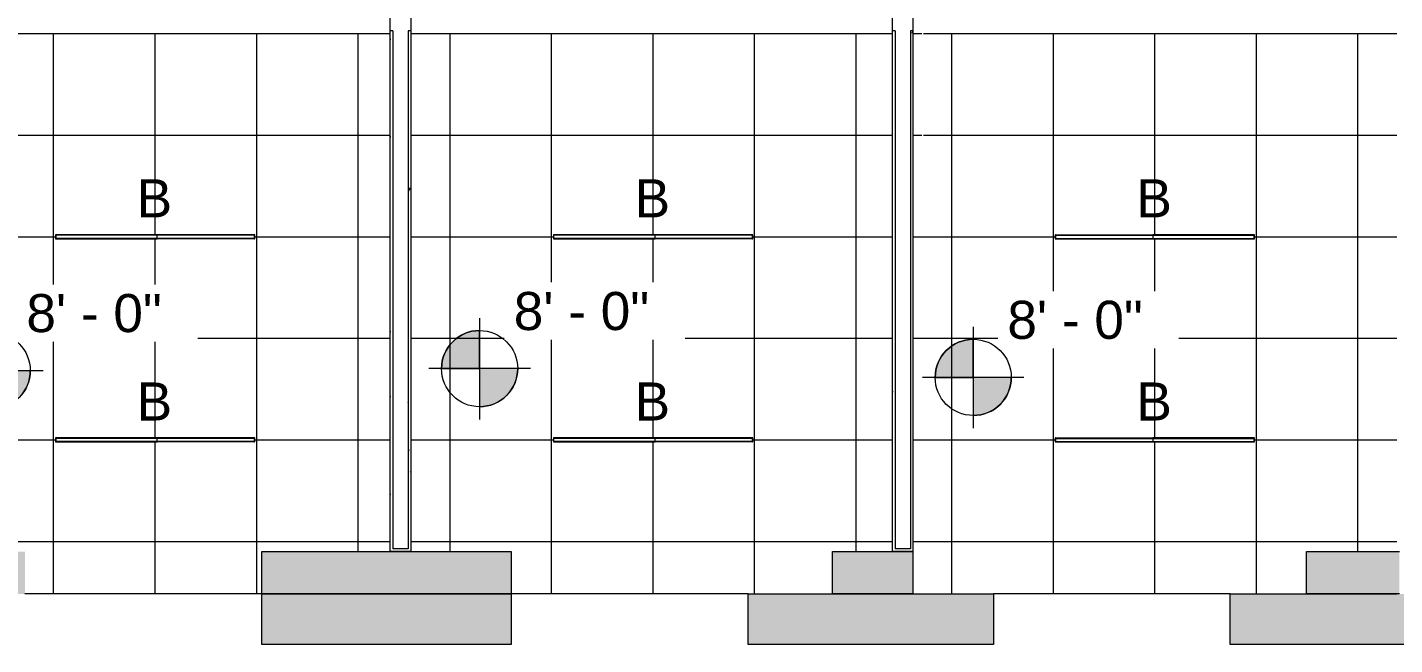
# Model space of a CAD drawing. Header units: inches. Extents: x 0 to 2454, y -180 to 1354.
# Drawn here: x 629.6 to 952.8, y 72 to 217.8 of the extents above; entities that cross this region are included whole.
import ezdxf

# ---------------------------------------------------------------- set-up
doc = ezdxf.new("R2010")
doc.units = ezdxf.units.IN
doc.header["$MEASUREMENT"] = 0
for name, color, linetype, lineweight in [('A-CLNG', 13, 'Continuous', 13), ('A-CLNG-PATT', 13, 'Continuous', 13), ('A-COLS', 52, 'Continuous', 13), ('A-WALL', 113, 'Continuous', 13), ('A-WALL-PATT', 111, 'Continuous', 13), ('E-LITE-EQPM', 33, 'Continuous', 9), ('E-LITE-EQPM-IDEN', 33, 'Continuous', 9), ('G-ANNO-DIMS', 111, 'Continuous', 9), ('I-WALL', 2, 'Continuous', 13)]:
    doc.layers.add(name, color=color, linetype=linetype, lineweight=lineweight)
doc.styles.add('Arial', font='arial.ttf', dxfattribs={"height": 9})
pattern_1 = [(0, (0, 0), (30.72, 7.68), [1.267, -21.773, 1.267, -21.773, -122.88]), (0, (0, 0), (30.72, 7.68), [-46.08, 1.267, -44.813, 1.267, -21.773, -53.76]), (0, (0, 0), (30.72, 7.68), [-115.2, 1.267, -14.093, 1.267, -37.133]), (120, (11.52, 3.84), (-22.01107510106448, 22.76430040425796), [1.267, -21.773, 1.267, -21.773, -122.88]), (120, (11.52, 3.84), (-22.01107510106448, 22.76430040425796), [-46.07999999999999, 1.267, -44.813, 1.267, -21.773, -53.75999999999999]), (120, (11.52, 3.84), (-22.01107510106448, 22.76430040425796), [-115.2, 1.267, -14.093, 1.267, -37.133]), (240, (15.36, 19.2), (-8.708924898935503, -30.44430040425795), [1.267, -21.773, 1.267, -21.773, -122.88]), (240, (15.36, 19.2), (-8.708924898935503, -30.44430040425795), [-46.08, 1.267, -44.813, 1.267, -21.773, -53.76]), (240, (15.36, 19.2), (-8.708924898935503, -30.44430040425795), [-115.2, 1.267, -14.093, 1.267, -37.133])]

# ---------------------------------------------------------------- blocks, each defined once
blk = doc.blocks.new('perimeter columns - perimeter columns-7228800-Level XX  RCP')
at = {"layer": 'A-COLS', "lineweight": 9}
h = blk.add_hatch(color=7, dxfattribs=at)
h.paths.add_polyline_path([(1390.510624267125, 83.99999890201399), (1421.510624267124, 83.99999890201842), (1426.237078848182, 85.3017466351947), (1422.090805093053, 94.0004989020183), (1390.510624267126, 94.0004989020183)], flags=0)
h.paths.add_polyline_path([(1290.474997952436, 83.99999890201433), (1305.954514180479, 83.99999890201876), (1305.954514180479, 94.0004989020183), (1287.954514180479, 94.0004989020183), (1287.954514180479, 83.99999890201876)], flags=0)
h.paths.add_polyline_path([(1165.474997952436, 83.99999890201467), (1184.954514180477, 83.99999890201876), (1184.954514180478, 94.0004989020183), (1159.954514180478, 94.0004989020183), (1159.954514180478, 83.99999890201876)], flags=0)
h.paths.add_polyline_path([(715.4749979524358, 83.99999890201637), (743.9545141804783, 83.99999890201808), (743.9545141804783, 94.00049890201795), (684.9999979524359, 94.00049890201795), (684.9999979524359, 83.99999890201671), (715.3303234430068, 83.99999890201671)], flags=0)
h.paths.add_polyline_path([(628.9999979524357, 83.99999890201671), (628.9999979524357, 94.00049890201795), (570.999997952436, 94.00049890201795), (570.999997952436, 83.99999890201876), (602.3936327055338, 83.99999890201671)], flags=0)
h.paths.add_polyline_path([(483.6444419680593, 83.9999989020174), (514.999997952436, 83.9999989020174), (514.999997952436, 94.00049890201795), (456.9999979524361, 94.00049890201795), (456.9999979524361, 83.99999890201842), (478.7694419680615, 83.99999890201842)], flags=0)
h.paths.add_polyline_path([(345.7249979524374, 83.9999989020174), (400.999997952436, 83.99999890201842), (400.999997952436, 94.00049890201795), (342.9999979524359, 94.00049890201795), (342.9999979524359, 83.9999989020174)], flags=0)
h.paths.add_polyline_path([(265.4749979524353, 83.99999890201774), (286.9999979524359, 83.99999890201842), (286.9999979524359, 94.00049890201795), (228.9999979524357, 94.00049890201795), (228.9999979524357, 83.99999890201842), (255.5999979524353, 83.99999890201842)], flags=0)
h.paths.add_polyline_path([(115.4749979524351, 83.99999890201808), (172.9999979524356, 83.99999890201808), (172.9999979524356, 94.0004989020183), (114.9999979524356, 94.0004989020183), (114.9999979524356, 83.99999890201808)], flags=0)
h.paths.add_polyline_path([(20.72499795243689, 83.99999890201808), (58.99999795243567, 83.99999890201808), (58.99999795243567, 94.0004989020183), (11.99999795243553, 94.0004989020183), (11.99999795243553, 83.99999890201808), (15.47499795243493, 83.99999890201808)], flags=0)
h.paths.add_polyline_path([(834.0795141804798, 83.99999890201808), (838.9545141804783, 83.99999890201876), (838.9545141804783, 94.00049890201795), (819.954514180478, 94.00049890201795), (819.954514180478, 83.99999890201808)], flags=0)
h.paths.add_polyline_path([(953.3295141804804, 83.99999890201842), (953.9545141804784, 83.99999890201842), (953.9545141804784, 94.0004989020183), (931.9545141804781, 94.0004989020183), (931.9545141804781, 83.99999890201842)], flags=0)
h.paths.add_polyline_path([(1079.954514180479, 83.99999890201842), (1079.954514180479, 94.0004989020183), (1056.954514180478, 94.0004989020183), (1056.954514180478, 83.99999890201842)], flags=0)
h.paths.add_polyline_path([(1523.008367605769, 178.6068346606772), (1524.199997952436, 182.3449417292065), (1524.199997952436, 206.4749989020213), (1515.949997952436, 206.4749989020213), (1515.949997952436, 182.2928333402484), (1521.43333128577, 179.4293449684271)], flags=0)
h.paths.add_polyline_path([(1515.949997952436, 318.2249989020212), (1524.199997952436, 318.2249989020212), (1524.199997952436, 348.2249989020212), (1515.949997952436, 348.2249989020212)], flags=0)
h.paths.add_polyline_path([(1524.199997952436, 436.0404166351157), (1524.199997952436, 456.0404166351159), (1515.949997952436, 456.0404166351159), (1515.949997952436, 436.0404166351157), (1520.724997952437, 436.0404166351157)], flags=0)
h.paths.add_polyline_path([(1520.724997952437, 551.0404166351158), (1524.199997952436, 551.0404166351158), (1524.199997952436, 569.540416635116), (1515.949997952436, 569.540416635116), (1515.949997952436, 551.0404166351158)], flags=0)
h.paths.add_polyline_path([(1515.949997952436, 680.499498902019), (1524.199997952436, 680.499498902019), (1524.199997952436, 704.4999989020181), (1515.949997952436, 704.4999989020181)], flags=0)
h.paths.add_polyline_path([(945.4503012059048, 696.4994989020184), (952.2045141804787, 696.4994989020184), (952.2045141804787, 704.4999989020174), (932.2045141804819, 704.4999989020174), (932.2045141804799, 696.4994989020184), (943.1732884099638, 696.4994989020184)], flags=0)
h.paths.add_polyline_path([(833.7045141804798, 696.4994989020184), (833.7045141804798, 704.4999989020178), (815.2045141804799, 704.4999989020178), (815.2045141804799, 696.4994989020184), (832.8708642937239, 696.4994989020184)], flags=0)
h.paths.add_polyline_path([(547.8999979524352, 696.4994989020184), (574.8999979524356, 696.4994989020184), (574.8999979524356, 704.4999989020178), (560.8999979524345, 704.4999989020222), (560.8999979524345, 769.7499989020235), (547.8999979524352, 769.7499989020235), (547.8999979524352, 710.4999989020178)], flags=0)
h.paths.add_polyline_path([(739.7954138874512, 696.4994989020184), (739.7954138874512, 704.4999989020178), (722.8134659365305, 704.4999989020178), (722.8134659365305, 696.4994989020184)], flags=0)
h.paths.add_polyline_path([(1390.474997952437, 696.4994989020191), (1410.454514180479, 696.4994989020191), (1410.454514180479, 704.4999989020178), (1385.454514180479, 704.4999989020178), (1385.454514180479, 696.4994989020191)], flags=0)
h.paths.add_polyline_path([(1270.454514180479, 696.4994989020191), (1301.454514180479, 696.4994989020191), (1301.454514180479, 704.4999989020178), (1270.454514180479, 704.4999989020188)], flags=0)
h.paths.add_polyline_path([(1182.954514180479, 696.4994989020191), (1182.954514180479, 704.4999989020167), (1159.704514180479, 704.4999989020174), (1159.704514180479, 696.4994989020191), (1179.103693534693, 696.4994989020191)], flags=0)
h.paths.add_polyline_path([(1049.704514180479, 696.4994989020191), (1075.704514180479, 696.4994989020191), (1075.704514180479, 704.4999989020174), (1049.704514180479, 704.4999989020174)], flags=0)
at = {"layer": 'A-COLS', "color": 8, "lineweight": 20}
for p, q in [((684.9999979524355, 83.99999890201825), (684.9999979524355, 94.00049890201761)), ((684.9999979524355, 94.00049890201761), (743.9545141804774, 94.00049890201761)), ((743.9545141804774, 94.00049890201761), (743.9545141804774, 83.99999890201825)), ((819.9545141804773, 83.99999890201774), (819.9545141804773, 94.0004989020177)), ((819.9545141804773, 94.0004989020177), (838.9545141804774, 94.0004989020177)), ((838.9545141804774, 94.0004989020177), (838.9545141804774, 83.99999890201774)), ((931.9545141804774, 83.99999890201774), (931.9545141804774, 94.00049890201778)), ((931.9545141804774, 94.00049890201778), (953.9545141804774, 94.00049890201778)), ((743.9545141804774, 83.99999890201825), (684.9999979524355, 83.99999890201825)), ((838.9545141804774, 83.99999890201774), (819.9545141804773, 83.99999890201774)), ((953.9545141804774, 83.99999890201774), (931.9545141804774, 83.99999890201774))]:
    blk.add_line(p, q, dxfattribs=at)
blk = doc.blocks.new('TBARLED SMARTLIGHT 15-16_DIFFUSING 2_ and 4_ - 4_ 15_16 - Diffusing Lens-V3-Level XX  RCP')
at = {"layer": 'E-LITE-EQPM'}
for p, q in [((-0.4724409448811941, 23.56249999999901), (0.4724409448825469, 23.56249999999902)), ((-0.4724409448811095, -0.4843750000009903), (-0.4724409448811941, 23.56249999999901)), ((-0.3828124999996032, 23.49999999999965), (0.3828125000002763, 23.49999999999965)), ((-0.3828124999996032, -23.50000000000034), (-0.3828124999996032, 23.49999999999965)), ((0.3828125000002763, -23.50000000000034), (0.3828125000002763, 23.49999999999965)), ((0.4724409448825469, 23.56249999999902), (0.4724409448826316, -0.4843750000009876)), ((-0.4724409448811527, -0.4843750000009896), (-0.3858267716528064, -0.4843750000009896)), ((-0.4724409448811527, -23.51562500000101), (-0.4724409448811527, -0.4843750000009903)), ((0.4724409448826316, -0.4843750000009883), (-0.4724409448811095, -0.4843750000009917)), ((-0.3858267716528064, -23.51562500000101), (-0.3858267716528064, -0.4843750000009903)), ((0.3858267716542777, -0.4843750000009896), (0.4724409448826239, -0.4843750000009896)), ((0.3858267716542777, -23.51562500000101), (0.3858267716542777, -0.4843750000009903)), ((0.4724409448826239, -23.51562500000101), (0.4724409448826239, -0.4843750000009903)), ((-0.3858267716528064, -23.51562500000101), (-0.4724409448811527, -23.51562500000101)), ((-0.4724409448811944, -23.515625000001), (0.4724409448825875, -23.51562500000101)), ((-0.4724409448811946, -23.56250000000101), (-0.4724409448811944, -23.515625000001)), ((0.4724409448825873, -23.56250000000102), (-0.4724409448811946, -23.56250000000101)), ((-0.3828124999996032, -23.50000000000034), (-0.3856381901265565, -23.50000000000034)), ((0.3828125000002763, -23.50000000000034), (-0.3828124999996032, -23.50000000000034)), ((0.4724409448826239, -23.51562500000101), (0.3858267716542777, -23.51562500000101)), ((0.4724409448825875, -23.51562500000101), (0.4724409448825873, -23.56250000000102))]:
    blk.add_line(p, q, dxfattribs=at)
blk = doc.blocks.new('TBARLED SMARTLIGHT 15-16_DIFFUSING 2_ and 4_ - 4_ 15_16 - Diffusing Lens-V4-Level XX  RCP')
at = {"layer": 'E-LITE-EQPM'}
for p, q in [((-0.4724409448811941, 23.56249999999901), (0.4724409448825469, 23.56249999999902)), ((-0.4724409448811095, -0.4843750000009903), (-0.4724409448811941, 23.56249999999901)), ((-0.3828124999996032, 23.49999999999965), (0.3828125000002763, 23.49999999999965)), ((-0.3828124999996032, -23.50000000000034), (-0.3828124999996032, 23.49999999999965)), ((0.3828125000002763, -23.50000000000034), (0.3828125000002763, 23.49999999999965)), ((0.4724409448825469, 23.56249999999902), (0.4724409448826316, -0.4843750000009876)), ((-0.4724409448811527, -0.4843750000009896), (-0.3858267716528064, -0.4843750000009896)), ((-0.4724409448811527, -23.51562500000101), (-0.4724409448811527, -0.4843750000009903)), ((0.4724409448826316, -0.4843750000009883), (-0.4724409448811095, -0.4843750000009917)), ((-0.3858267716528064, -23.51562500000101), (-0.3858267716528064, -0.4843750000009903)), ((0.3858267716542777, -0.4843750000009896), (0.4724409448826239, -0.4843750000009896)), ((0.3858267716542777, -23.51562500000101), (0.3858267716542777, -0.4843750000009903)), ((0.4724409448826239, -23.51562500000101), (0.4724409448826239, -0.4843750000009903)), ((-0.3858267716528064, -23.51562500000101), (-0.4724409448811527, -23.51562500000101)), ((-0.4724409448811944, -23.515625000001), (0.4724409448825875, -23.51562500000101)), ((-0.4724409448811946, -23.56250000000101), (-0.4724409448811944, -23.515625000001)), ((0.4724409448825873, -23.56250000000102), (-0.4724409448811946, -23.56250000000101)), ((0.3828125000002763, -23.50000000000034), (-0.3828124999996032, -23.50000000000034)), ((0.4724409448826239, -23.51562500000101), (0.3858267716542777, -23.51562500000101)), ((0.4724409448825875, -23.51562500000101), (0.4724409448825873, -23.56250000000102))]:
    blk.add_line(p, q, dxfattribs=at)
blk = doc.blocks.new('TBARLED SMARTLIGHT 15-16_DIFFUSING 2_ and 4_ - 4_ 15_16 - Diffusing Lens-V5-Level XX  RCP')
at = {"layer": 'E-LITE-EQPM'}
for p, q in [((-0.4724409448811941, 23.56249999999901), (0.4724409448825469, 23.56249999999902)), ((-0.4724409448811095, -0.4843750000009903), (-0.4724409448811941, 23.56249999999901)), ((-0.3828124999996032, 23.49999999999965), (0.3828125000002763, 23.49999999999965)), ((-0.3828124999996032, -23.50000000000034), (-0.3828124999996032, 23.49999999999965)), ((0.3828125000002763, -23.50000000000034), (0.3828125000002763, 23.49999999999965)), ((0.4724409448825469, 23.56249999999902), (0.4724409448826316, -0.4843750000009876)), ((-0.4724409448811527, -0.4843750000009896), (-0.3858267716528064, -0.4843750000009896)), ((-0.4724409448811527, -23.51562500000101), (-0.4724409448811527, -0.4843750000009903)), ((0.4724409448826316, -0.4843750000009883), (-0.4724409448811095, -0.4843750000009917)), ((-0.3858267716528064, -23.51562500000101), (-0.3858267716528064, -0.4843750000009903)), ((0.3858267716542777, -0.4843750000009896), (0.4724409448826239, -0.4843750000009896)), ((0.3858267716542777, -23.51562500000101), (0.3858267716542777, -0.4843750000009903)), ((0.4724409448826239, -23.51562500000101), (0.4724409448826239, -0.4843750000009903)), ((-0.3858267716528064, -23.51562500000101), (-0.4724409448811527, -23.51562500000101)), ((-0.4724409448811944, -23.515625000001), (0.4724409448825875, -23.51562500000101)), ((-0.4724409448811946, -23.56250000000101), (-0.4724409448811944, -23.515625000001)), ((0.4724409448825873, -23.56250000000102), (-0.4724409448811946, -23.56250000000101)), ((0.3828125000002763, -23.50000000000034), (-0.3828124999996032, -23.50000000000034)), ((0.3856381901285371, -23.50000000000034), (0.3828125000002763, -23.50000000000034)), ((0.4724409448826239, -23.51562500000101), (0.3858267716542777, -23.51562500000101)), ((0.4724409448825875, -23.51562500000101), (0.4724409448825873, -23.56250000000102))]:
    blk.add_line(p, q, dxfattribs=at)
blk = doc.blocks.new('Spot Elevations - Spot Elevation - Target Filled-49714-Level XX  RCP')
at = {"layer": 'G-ANNO-DIMS'}
h = blk.add_hatch(color=256, dxfattribs=at)
edge = h.paths.add_edge_path(flags=0)
edge.add_line((1.249000902703301e-16, 0), (-0.09374999999999985, 0))
edge.add_arc((4.891920202254595e-16, -2.60208521396521e-16), 0.09375000000000024, 90.00000000000063, 180.0000000000003, ccw=False)
edge.add_line((1.249000902703301e-16, 0.09375000000000007), (1.249000902703301e-16, 0))
h = blk.add_hatch(color=256, dxfattribs=at)
edge = h.paths.add_edge_path(flags=0)
edge.add_line((1.249000902703301e-16, 0), (0.09375000000000029, 0))
edge.add_arc((2.289834988289385e-16, 6.245004513516504e-17), 0.09374999999999996, 269.99999999999955, 359.99999999999966, ccw=False)
edge.add_line((1.249000902703301e-16, -0.09375), (1.249000902703301e-16, 0))
for p, q in [((-2.706168622523819e-16, 0.1243846875261664), (-2.706168622523819e-16, -0.125)), ((1.249000902703301e-16, 0), (1.249000902703301e-16, 0.09375000000000007)), ((0.1250000000000001, 7.067913962433002e-16), (-0.1249999999999998, 7.067913962433002e-16)), ((-0.09374999999999985, 0), (1.249000902703301e-16, 0)), ((1.249000902703301e-16, 0), (1.249000902703301e-16, -0.09375)), ((0.09375000000000029, 0), (1.249000902703301e-16, 0))]:
    blk.add_line(p, q, dxfattribs=at)
blk.add_circle((1.249000902703301e-16, 0), 0.09375000000000007, dxfattribs=at)
for centre, radius, start, end in [((4.891920202254595e-16, -2.60208521396521e-16), 0.09375000000000024, 90.0000000000002, 179.9999999999999), ((2.289834988289385e-16, 6.245004513516504e-17), 0.09374999999999996, 269.9999999999992, 359.9999999999993)]:
    blk.add_arc(centre, radius, start, end, dxfattribs=at)

msp = doc.modelspace()

# ---------------------------------------------------------------- hatches: boundary and pattern name
at = {"layer": 'A-CLNG-PATT'}
h = msp.add_hatch(dxfattribs=at)
h.set_pattern_fill('FP_4', color=256, style=0, pattern_type=2)
h.set_pattern_definition([(270, (683.7760000000001, 168.35), (-24, -1.469576158976824e-15), []), (180, (683.7760000000001, 168.35), (-2.939152317953648e-15, 24), [])])
h.paths.add_polyline_path([(628.9999979524357, 83.99999890201671), (684.9999979524359, 83.99999890201671), (684.9999979524359, 94.00049890201795), (715.3303234430068, 94.00049890201795), (715.3303234430068, 216.3499989020184), (604.893632705534, 216.3499989020184), (604.893632705534, 182.6779215863932), (604.5186327055337, 182.6779215863932), (604.5186327055337, 216.3499989020184), (602.3936327055338, 216.3499989020184), (602.3936327055338, 94.00049890201795), (628.9999979524357, 94.00049890201795)], flags=0)
h.paths.add_polyline_path([(681.3940015008002, 119.8775579571384), (636.2138440477172, 119.8775579571387), (636.2138440477172, 120.8224398469026), (683.3388440477173, 120.8224398469026), (683.3388440477173, 119.8775579571384), (683.2763440477165, 119.8775579571384)], flags=0)
h.paths.add_polyline_path([(683.2763440477165, 167.8775579571384), (636.2138440477172, 167.8775579571387), (636.2138440477172, 168.8224398469026), (683.3388440477173, 168.8224398469026), (683.3388440477173, 167.8775579571384), (683.2919690477171, 167.8775579571384)], flags=0)
h = msp.add_hatch(dxfattribs=at)
h.set_pattern_fill('FP_5', color=256, style=0, pattern_type=2)
h.set_pattern_definition([(90, (777.502, 168.35), (24, -1.469576158976824e-15), []), (0, (777.502, 168.35), (0, -24), [])])
h.paths.add_polyline_path([(743.9545141804783, 83.99999890201808), (819.954514180478, 83.99999890201808), (819.954514180478, 94.00049890201795), (834.0795141804798, 94.00049890201795), (834.0795141804798, 216.3499989020195), (720.2053234430115, 216.3499989020195), (720.2053234430061, 94.00049890201795), (743.9545141804783, 94.00049890201795)], flags=0)
h.paths.add_polyline_path([(800.411536552383, 119.877557957138), (753.9394961273733, 119.8775579571384), (753.9394961273733, 120.8224398469023), (801.0644961273733, 120.8224398469023), (801.0644961273733, 119.877557957138), (801.0019961273725, 119.877557957138)], flags=0)
h.paths.add_polyline_path([(778.7719847248226, 167.877557957138), (753.9394961273737, 167.8775579571384), (753.9394961273737, 168.8224398469023), (801.0644961273737, 168.8224398469023), (801.0644961273737, 167.877557957138), (780.0418854128519, 167.877557957138)], flags=0)
h = msp.add_hatch(dxfattribs=at)
h.set_pattern_fill('FP_6', color=256, style=0, pattern_type=2)
h.set_pattern_definition([(270, (896.1419999999999, 168.35), (-24, -1.469576158976824e-15), []), (180, (896.1419999999999, 168.35), (-2.939152317953648e-15, 24), [])])
h.paths.add_polyline_path([(913.9545141804781, 83.99999890201842), (931.9545141804781, 83.99999890201842), (931.9545141804781, 94.0004989020183), (953.3295141804804, 94.0004989020183), (953.3295141804804, 216.3499989020218), (841.4545141804786, 216.3499989020218), (841.4545141804786, 183.7874989020243), (841.0795141804786, 183.7874989020243), (841.0795141804786, 216.3499989020218), (838.9545141804783, 216.3499989020218), (838.9545141804783, 83.99999890201842), (857.9545141804782, 83.99999890201842)], flags=0)
h.paths.add_polyline_path([(886.9697438626254, 119.8775579571384), (872.5795141804757, 119.8775579571384), (872.5795141804757, 120.8224398469023), (919.7045141804763, 120.8224398469023), (919.7045141804758, 119.8775579571384), (892.3796318195156, 119.8775579571384)], flags=0)
h.paths.add_polyline_path([(919.4290716039662, 167.8775579571384), (872.5795141804762, 167.8775579571384), (872.5795141804762, 168.8224398469023), (919.7045141804763, 168.8224398469023), (919.7045141804763, 167.8775579571384), (919.6420141804771, 167.8775579571384)], flags=0)
at = {"layer": 'A-WALL-PATT', "lineweight": 9}
h = msp.add_hatch(dxfattribs=at)
h.set_pattern_fill('FP_1', color=256, style=0, pattern_type=2)
h.set_pattern_definition(pattern_1)
h.paths.add_polyline_path([(838.9545141804783, 216.3499989020246), (838.9545141804783, 216.9749989020247), (838.3295141804783, 216.9749989020247), (838.3295141804783, 216.3499989020246)], flags=0)
h.paths.add_polyline_path([(834.0795141804798, 216.3499989020246), (834.7045141804781, 216.3499989020246), (834.7045141804781, 216.9749989020247), (834.0795141804798, 216.9749989020247)], flags=0)
h.paths.add_polyline_path([(720.2053234430061, 216.3499989020249), (720.2053234430061, 216.974998902025), (719.5803234430067, 216.974998902025), (719.5803234430064, 216.3499989020249)], flags=0)
h.paths.add_polyline_path([(715.4749979524358, 216.3499989020249), (715.9553234430061, 216.3499989020249), (715.9553234430061, 216.974998902025), (715.3303234430068, 216.974998902025), (715.3303234430068, 216.3499989020249)], flags=0)
h.paths.add_polyline_path([(598.1436327055336, 216.3499989020252), (598.1436327055336, 216.9749989020254), (597.5186327055345, 216.9749989020254), (597.5186327055345, 216.3499989020252)], flags=0)
h.paths.add_polyline_path([(602.3936327055338, 216.3499989020252), (602.3936327055338, 216.9749989020254), (601.7686327055337, 216.9749989020254), (601.7686327055337, 216.3499989020252)], flags=0)
h = msp.add_hatch(dxfattribs=at)
h.set_pattern_fill('FP_1', color=256, style=0, pattern_type=2)
h.set_pattern_definition(pattern_1)
h.paths.add_polyline_path([(715.4749979524358, 94.00049890201795), (719.5803234430064, 94.00049890201795), (719.5803234430064, 94.6254989020167), (715.9553234430063, 94.6254989020167), (715.9553234430061, 216.3499989020249), (715.3303234430068, 216.3499989020249), (715.3303234430068, 94.00049890201795)], flags=0)
h = msp.add_hatch(dxfattribs=at)
h.set_pattern_fill('FP_1', color=256, style=0, pattern_type=2)
h.set_pattern_definition(pattern_1)
h.paths.add_polyline_path([(720.2053234430061, 94.00049890201795), (720.2053234430061, 216.3499989020249), (719.5803234430064, 216.3499989020249), (719.5803234430064, 94.00049890201795)], flags=0)
h = msp.add_hatch(dxfattribs=at)
h.set_pattern_fill('FP_1', color=256, style=0, pattern_type=2)
h.set_pattern_definition(pattern_1)
h.paths.add_polyline_path([(838.3295141804783, 94.00049890201795), (838.3295141804783, 94.62549890201807), (834.7045141804781, 94.62549890201807), (834.7045141804781, 216.3499989020246), (834.0795141804798, 216.3499989020246), (834.0795141804798, 94.00049890201795), (838.3263050894573, 94.00049890201795)], flags=0)
h = msp.add_hatch(dxfattribs=at)
h.set_pattern_fill('FP_1', color=256, style=0, pattern_type=2)
h.set_pattern_definition(pattern_1)
h.paths.add_polyline_path([(838.9545141804783, 94.00049890201795), (838.9545141804783, 216.3499989020246), (838.3295141804783, 216.3499989020246), (838.3295141804783, 94.00049890201795)], flags=0)
for points in [[(740.4749979524357, 71.99999890201842), (743.9545141804783, 71.99999890201842), (743.9545141804783, 83.99999890201808), (684.9999979524359, 83.99999890201671), (684.9999979524359, 71.99999890201842), (720.7249979524366, 71.99999890201842)], [(820.7249979524365, 71.99999890201842), (857.9545141804782, 71.99999890201842), (857.9545141804782, 83.99999890201842), (799.9545141804781, 83.99999890201808), (799.9545141804781, 71.99999890201842), (815.4749979524357, 71.99999890201842)], [(965.4749979524357, 71.99999890201842), (971.9545141804784, 71.99999890201842), (971.9545141804784, 83.99999890201842), (913.9545141804781, 83.99999890201842), (913.9545141804781, 71.99999890201842), (958.2045141804783, 71.99999890201842)]]:
    msp.add_hatch(color=7, dxfattribs=at).paths.add_polyline_path(points, flags=0)

# ---------------------------------------------------------------- linework, layer by layer
at = {"layer": 'A-CLNG'}
for p, q in [((604.8936327055334, 216.349998902018), (715.3303234430064, 216.349998902018)), ((720.2053234430057, 216.3499989020174), (834.0795141804788, 216.3499989020189)), ((838.9545141804776, 216.3499989020214), (841.0795141804779, 216.3499989020214)), ((841.4545141804779, 216.3499989020214), (953.3295141804795, 216.3499989020214)), ((684.9999979524355, 83.99999890201644), (628.9999979524355, 83.9999989020164)), ((799.9545141804774, 83.99999890201795), (743.9545141804778, 83.99999890201795)), ((913.9545141804774, 83.99999890201815), (857.9545141804775, 83.9999989020181))]:
    msp.add_line(p, q, dxfattribs=at)
at = {"layer": 'A-WALL'}
for p, q in [((715.9553234430057, 216.9749989020244), (715.3303234430057, 216.9749989020244)), ((715.9553234430057, 216.9749989020244), (715.9553234430055, 94.62549890201649)), ((719.5803234430056, 216.9749989020244), (719.5803234430053, 94.62549890201649)), ((720.2053234430057, 216.9749989020244), (719.5803234430056, 216.9749989020244)), ((834.7045141804775, 216.974998902024), (834.0795141804776, 216.974998902024)), ((834.7045141804775, 216.974998902024), (834.7045141804774, 94.62549890201768)), ((838.3295141804776, 216.974998902024), (838.3295141804775, 94.62549890201768)), ((838.9545141804776, 216.974998902024), (838.3295141804776, 216.974998902024)), ((719.5803234430053, 94.6254989020165), (715.9553234430055, 94.6254989020165)), ((838.3295141804775, 94.6254989020177), (834.7045141804774, 94.6254989020177))]:
    msp.add_line(p, q, dxfattribs=at)
at = {"layer": 'A-WALL', "color": 8, "lineweight": 20}
for p, q in [((684.9999979524354, 83.99999890201838), (743.9545141804778, 83.99999890201819)), ((684.9999979524354, 71.99999890201838), (684.9999979524354, 83.99999890201838)), ((743.9545141804778, 83.99999890201819), (743.9545141804778, 71.99999890201819)), ((799.9545141804774, 83.99999890201842), (857.9545141804775, 83.99999890201823)), ((799.9545141804774, 71.99999890201842), (799.9545141804774, 83.99999890201842)), ((857.9545141804775, 83.99999890201823), (857.9545141804775, 71.99999890201823)), ((913.9545141804774, 83.99999890201848), (953.3295141804774, 83.99999890201835)), ((913.9545141804774, 71.99999890201848), (913.9545141804774, 83.99999890201848)), ((743.9545141804778, 71.99999890201819), (684.9999979524354, 71.99999890201838)), ((857.9545141804775, 71.99999890201823), (799.9545141804774, 71.99999890201842)), ((971.9545141804775, 71.99999890201829), (913.9545141804774, 71.99999890201848))]:
    msp.add_line(p, q, dxfattribs=at)
at = {"layer": 'I-WALL'}
for p, q in [((715.3303234430053, 94.0004989020165), (715.3303234430057, 221.2249989020244)), ((720.2053234430057, 221.2249989020244), (720.2053234430053, 94.0004989020165)), ((834.0795141804774, 94.0004989020177), (834.0795141804776, 221.2249989020241)), ((838.9545141804776, 221.224998902024), (838.9545141804774, 94.00049890201768)), ((720.2053234430053, 94.0004989020165), (715.3303234430053, 94.0004989020165)), ((838.9545141804774, 94.00049890201768), (834.0795141804774, 94.0004989020177))]:
    msp.add_line(p, q, dxfattribs=at)

# ---------------------------------------------------------------- block references
at = {"layer": 'A-COLS', "lineweight": 9}
msp.add_blockref('perimeter columns - perimeter columns-7228800-Level XX  RCP', (0, 0), dxfattribs=at)
at = {"layer": 'E-LITE-EQPM', "extrusion": (0, 0, -1)}
for name, p, rotation in [('TBARLED SMARTLIGHT 15-16_DIFFUSING 2_ and 4_ - 4_ 15_16 - Diffusing Lens-V3-Level XX  RCP', (-659.7763440477156, 168.349998902021), 270.0000000000002), ('TBARLED SMARTLIGHT 15-16_DIFFUSING 2_ and 4_ - 4_ 15_16 - Diffusing Lens-V3-Level XX  RCP', (-777.5019961273717, 168.3499989020204), 270.0000000000002), ('TBARLED SMARTLIGHT 15-16_DIFFUSING 2_ and 4_ - 4_ 15_16 - Diffusing Lens-V5-Level XX  RCP', (-896.1420141804766, 168.3499989020193), 90.00000000000006), ('TBARLED SMARTLIGHT 15-16_DIFFUSING 2_ and 4_ - 4_ 15_16 - Diffusing Lens-V4-Level XX  RCP', (-659.7763440477154, 120.349998902021), 270.0000000000002), ('TBARLED SMARTLIGHT 15-16_DIFFUSING 2_ and 4_ - 4_ 15_16 - Diffusing Lens-V4-Level XX  RCP', (-777.5019961273716, 120.3499989020204), 270.0000000000002), ('TBARLED SMARTLIGHT 15-16_DIFFUSING 2_ and 4_ - 4_ 15_16 - Diffusing Lens-V4-Level XX  RCP', (-896.142014180476, 120.3499989020194), 90.00000000000006)]:
    msp.add_blockref(name, p, dxfattribs=dict(at, rotation=rotation))
at = {"layer": 'G-ANNO-DIMS', "xscale": 95.99999999999994, "yscale": 95.99999999999994, "zscale": 95.99999999999994}
for p in [(736.4954036775312, 137.2038122729526), (621.2753439562351, 136.7162431391837), (853.1966652347486, 135.1250894407165)]:
    msp.add_blockref('Spot Elevations - Spot Elevation - Target Filled-49714-Level XX  RCP', p, dxfattribs=at)

# ---------------------------------------------------------------- texts
at = {"layer": 'E-LITE-EQPM-IDEN', "char_height": 8.999999999999991, "width": 10.30199999999999, "attachment_point": 1, "style": 'Arial'}
for insert in [(655.4242817615356, 181.9397611527548), (773.1499338411916, 181.9397611527542), (891.7899518942951, 181.9397611527537), (655.4242817615352, 133.9397611527548), (773.1499338411915, 133.9397611527543), (891.7899518942945, 133.9397611527538)]:
    msp.add_mtext('B', dxfattribs=dict(at, insert=insert))

# ---------------------------------------------------------------- next in the draw order: texts
at = {"layer": 'G-ANNO-DIMS', "char_height": 9, "width": 38.23472022955523, "attachment_point": 1, "line_spacing_factor": 0.9417779076525876, "style": 'Arial', "bg_fill": 3, "box_fill_scale": 1.25, "bg_fill_color": 256, "bg_fill_true_color": 13158600, "bg_fill_transparency": 0}
for insert in [(629.3442105272542, 154.8241102344373), (744.5642702485503, 155.3116793682063), (861.2655318057678, 153.2329565359701)]:
    msp.add_mtext('8\' - 0"', dxfattribs=dict(at, insert=insert))

doc.saveas('drawing.dxf')
